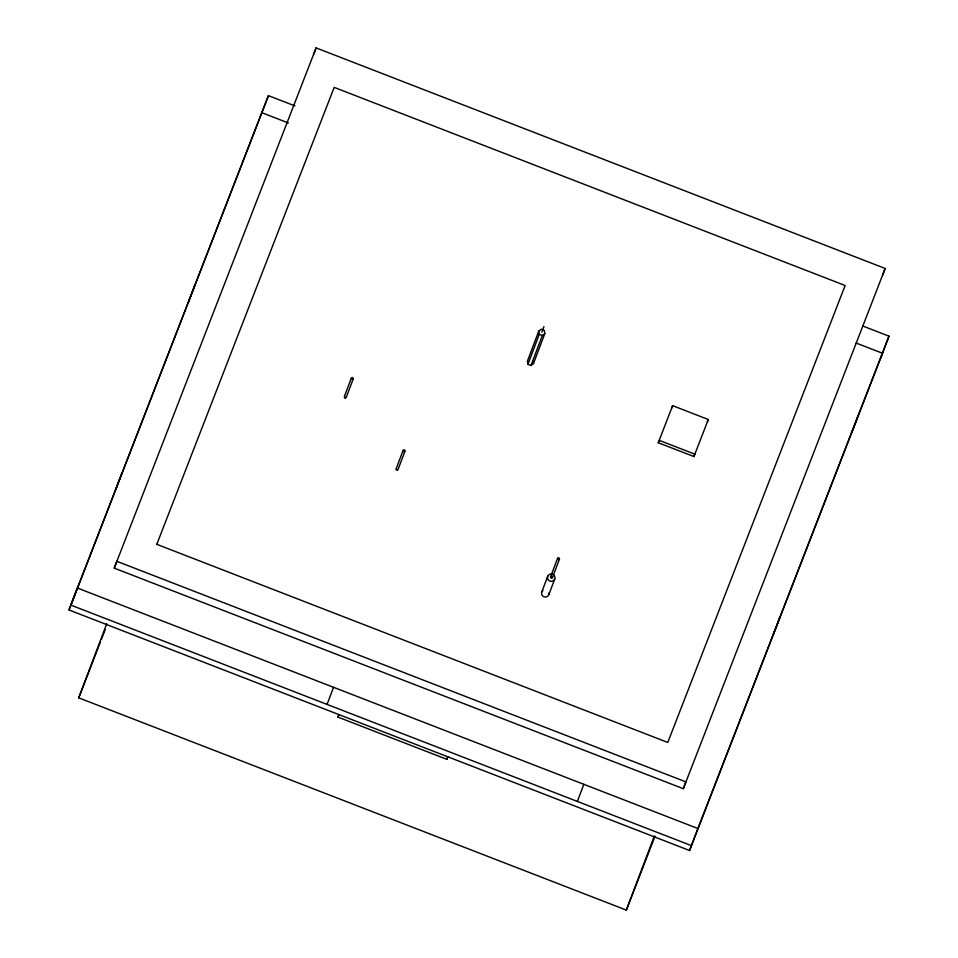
<?xml version="1.0" encoding="UTF-8"?>
<svg xmlns="http://www.w3.org/2000/svg" width="958" height="958" viewBox="0 0 958 958"><rect width="100%" height="100%" fill="white"/><g stroke="black" fill="none" stroke-linecap="round" stroke-linejoin="round"><path stroke-width="1.44" d="M345.407 398.073L346.245 396.947M351.346 378.063C352.197 381.991 354.628 375.728 351.346 378.063L344.293 396.72M403.126 450.356C403.977 454.284 406.408 448.021 403.126 450.356L396.073 469.013M550.539 576.944L551.125 578.237L552.443 577.674L559.496 559.017L558.897 557.724L557.592 558.274L550.539 576.944L551.317 576.321M552.443 577.674L552.275 576.692M557.592 558.274L558.179 559.568L559.496 559.017M69.012 609.983L77.323 587.996L697.879 828.514L689.568 850.512L69.012 609.983L268.432 95.644L294.872 105.883M115.702 489.586L122.157 472.474M188.63 301.686L195.097 284.586M114.23 568.13L116.816 561.292L685.88 781.872L683.305 788.697L114.23 568.13L316.092 47.9L885.168 268.468L882.581 275.305M313.506 54.738L316.092 47.9M654.973 836.37L626.352 910.1L78.736 697.843L106.721 623.778M346.197 397.462L353.251 378.793M405.03 451.086L397.857 469.983M327.073 704.405L333.54 687.305M447.841 756.748L446.847 759.323L337.97 717.111L338.952 714.488M538.743 331.157L527.403 361.178L527.93 364.327L530.971 365.513L533.486 363.537L544.827 333.516L544.3 330.366L541.258 329.193L538.743 331.157L539.27 334.306L527.93 364.327M541.869 332.139L543.94 326.642M530.971 365.513L542.312 335.492L544.827 333.516M446.847 759.323L447.841 756.688M541.773 592.008L547.713 576.285M548.802 594.738L554.742 579.015M658.266 442.74L659.176 440.333L694.837 454.164L693.927 456.559L658.266 442.74L672.636 405.665L708.297 419.496L707.387 421.891M671.726 408.072L672.636 405.665M577.363 801.415L583.829 784.315M626.352 910.1L654.338 836.035M773.25 634.783L779.716 617.67M851.602 432.932L858.069 415.832M880.677 358.16L888.988 336.162L862.607 325.936M268.432 95.644L70.856 605.097L691.413 845.627M78.736 697.843L100.303 642.279M101.38 639.501L105.164 629.765M337.97 717.111L338.964 714.548M693.927 456.559L708.297 419.496M683.305 788.697L885.168 268.468M697.879 828.514L888.988 336.162M689.568 850.512L882.522 353.262L856.141 343.048M397.45 470.294L396.097 469.779M345.143 398.073L344.461 397.702M261.977 112.745L288.406 122.983M539.27 334.306L542.312 335.492M533.139 361.441L533.486 363.537M548.994 592.846A3.772 3.664 20.7 0 1 543.964 596.798A3.772 3.664 20.7 0 1 542.899 590.487M553.425 574.704A3.772 3.664 20.7 0 1 553.065 580.895A3.772 3.664 20.7 0 1 547.473 577.866A3.772 3.664 20.7 0 1 552.55 574.237M156.801 544.324L334.174 87.382L845.148 285.508L667.786 742.45L156.801 544.324"/></g></svg>
